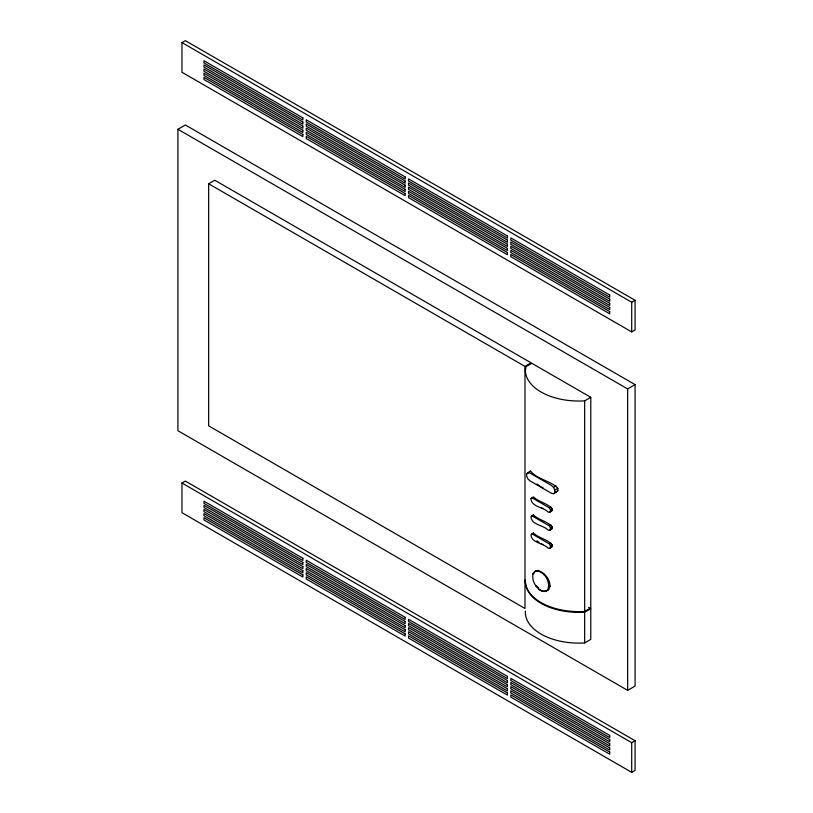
<?xml version="1.0" encoding="UTF-8"?>
<svg xmlns="http://www.w3.org/2000/svg" width="813" height="813" viewBox="0 0 813 813"><rect width="100%" height="100%" fill="white"/><g stroke="black" fill="none" stroke-linecap="round" stroke-linejoin="round"><path stroke-width="1.22" d="M532.972 573.907C531.621 580.939 535.98 588.46 542.383 591.407L546.224 591.153L548.745 589.415L550.076 586.143C549.883 579.1 544.71 572.596 538.023 570.431L534.659 571.509L532.972 573.907L534.192 573.206M545.462 591.6L547.718 590.004C550.889 582.464 545.147 572.667 537.393 570.797L534.659 571.509M534.903 571.956L535.543 571M530.493 471.083L526.661 473.837L526.661 476.245L527.881 478.908L529.873 480.798L551.509 493.298L553.501 493.694L556.112 492.19L557.84 490.656L557.84 488.247C550.523 480.524 537.606 479.802 530.493 471.083L526.661 473.837M532.759 515.625L533.379 514.893C538.745 520.147 547.434 521.194 552.139 526.814L552.139 528.501L551.041 529.507L549.527 530.381L548.135 530.106C543.663 525.056 531.092 524.974 531.001 516.631L533.379 514.893M532.759 533.663L533.379 532.932C538.745 538.186 547.434 539.232 552.139 544.852L552.139 546.539L551.041 547.545L549.527 548.419L548.135 548.145C543.663 543.094 531.092 543.013 531.001 534.68L533.379 532.932M531.001 498.593L533.379 496.855C538.745 502.109 547.434 503.156 552.139 508.775L552.139 510.462L551.041 511.468L549.527 512.342L548.135 512.068C543.663 507.017 531.092 506.936 531.001 498.593L532.759 497.586M553.501 493.694L557.84 490.656M549.527 512.342L552.139 510.462M549.527 530.381L552.139 528.501M549.527 548.419L552.139 546.539M181.98 42.601L185.354 40.65L635.085 300.292L635.085 329.966L631.701 331.917L181.98 72.276L181.98 42.601L631.701 302.243L635.085 300.292M177.915 129.277L185.354 124.989L635.085 384.63L635.085 686.06L627.646 690.359L177.915 430.707L177.915 129.277L627.646 388.929L635.085 384.63M208.656 183.779L214.784 180.242L531.123 362.872L524.995 366.409L208.656 183.779L208.656 425.849L524.995 608.49L524.995 366.409M181.98 483.034L185.354 481.083L635.085 740.724L635.085 770.399L631.701 772.35L181.98 512.708L181.98 483.034L631.701 742.676L635.085 740.724M525.676 369.254L525.676 366.805L531.804 363.269L590.777 397.323L590.777 607.89L584.659 611.427A53.506 30.894 0 0 1 525.401 579.578M525.676 366.805A53.506 30.894 0 0 0 584.659 400.86L590.777 397.323M527.881 472.587L529.873 472.993L551.509 485.483L553.501 487.383L556.112 485.869M554.73 492.454L554.73 490.046L557.84 488.247M531.865 497.729L549.527 507.922L551.041 507.048M550.381 511.479L550.381 509.781L552.139 508.775M531.865 515.767L549.527 525.96L551.041 525.086M550.381 529.517L550.381 527.83L552.139 526.814M531.865 533.806L549.527 543.999L551.041 543.125M550.381 547.556L550.381 545.869L552.139 544.852M537.393 570.797L538.023 570.431M543.999 574.608L544.629 574.242M546.722 578.47L547.606 577.962M535.919 586.092L536.692 585.645M548.409 582.819L549.629 582.118M539.009 589.455L542.871 591.122L546.224 591.153M548.765 586.905L550.076 586.143M547.718 590.004L548.745 589.415M525.401 580.36A53.506 30.894 0 0 0 584.659 612.209L590.777 608.673L590.777 639.394L584.659 642.931A53.506 30.894 0 0 1 525.401 611.081M541.031 486.855L543.125 487.861M541.031 507.576L543.125 508.582M541.031 543.653L543.125 544.659M588.592 607.413L590.777 608.673M536.946 484.03L540.015 486.144M536.946 540.828L538.989 542.241M537.393 586.529L538.795 588.287M553.501 487.383L554.73 490.046M549.527 507.922L550.381 509.781M549.527 525.96L550.381 527.83M549.527 543.999L550.381 545.869M631.701 302.243L631.701 331.917M631.701 742.676L631.701 772.35M627.646 388.929L627.646 690.359M584.659 400.86L584.659 611.427M584.659 612.209L584.659 642.931M302.863 117.865L203.951 60.762L203.951 62.947L302.863 120.05L302.863 117.865M405.148 176.919L306.247 119.816L306.247 122.001L405.148 179.104L405.148 176.919M507.434 235.973L408.533 178.87L408.533 181.055L507.434 238.158L507.434 235.973M609.72 295.028L510.818 237.924L510.818 240.109L609.72 297.212L609.72 295.028M302.863 122.001L203.951 64.898L203.951 67.083L302.863 124.186L302.863 122.001M405.148 181.055L306.247 123.952L306.247 126.137L405.148 183.24L405.148 181.055M507.434 240.109L408.533 183.006L408.533 185.191L507.434 242.294L507.434 240.109M609.72 299.164L510.818 242.061L510.818 244.246L609.72 301.349L609.72 299.164M302.863 126.137L203.951 69.034L203.951 71.219L302.863 128.322L302.863 126.137M405.148 185.191L306.247 128.088L306.247 130.273L405.148 187.376L405.148 185.191M507.434 244.246L408.533 187.142L408.533 189.327L507.434 246.43L507.434 244.246M609.72 303.3L510.818 246.197L510.818 248.382L609.72 305.485L609.72 303.3M302.863 130.273L203.951 73.17L203.951 75.365L302.863 132.468L302.863 130.273M405.148 189.327L306.247 132.224L306.247 134.419L405.148 191.522L405.148 189.327M507.434 248.382L408.533 191.289L408.533 193.474L507.434 250.577L507.434 248.382M609.72 307.446L510.818 250.343L510.818 252.528L609.72 309.631L609.72 307.446M302.863 134.419L203.951 77.316L203.951 79.501L302.863 136.604L302.863 134.419M405.148 193.474L306.247 136.371L306.247 138.556L405.148 195.659L405.148 193.474M507.434 252.528L408.533 195.425L408.533 197.61L507.434 254.713L507.434 252.528M609.72 311.582L510.818 254.479L510.818 256.664L609.72 313.767L609.72 311.582M302.863 558.287L203.951 501.184L203.951 503.369L302.863 560.472L302.863 558.287M405.148 617.341L306.247 560.238L306.247 562.423L405.148 619.526L405.148 617.341M507.434 676.396L408.533 619.293L408.533 621.478L507.434 678.581L507.434 676.396M609.72 735.45L510.818 678.347L510.818 680.532L609.72 737.635L609.72 735.45M302.863 562.423L203.951 505.32L203.951 507.515L302.863 564.618L302.863 562.423M405.148 621.478L306.247 564.374L306.247 566.57L405.148 623.673L405.148 621.478M507.434 680.532L408.533 623.439L408.533 625.624L507.434 682.727L507.434 680.532M609.72 739.596L510.818 682.493L510.818 684.678L609.72 741.781L609.72 739.596M302.863 566.57L203.951 509.466L203.951 511.651L302.863 568.754L302.863 566.57M405.148 625.624L306.247 568.521L306.247 570.706L405.148 627.809L405.148 625.624M507.434 684.678L408.533 627.575L408.533 629.76L507.434 686.863L507.434 684.678M609.72 743.732L510.818 686.629L510.818 688.814L609.72 745.917L609.72 743.732M302.863 570.706L203.951 513.603L203.951 515.788L302.863 572.891L302.863 570.706M405.148 629.76L306.247 572.657L306.247 574.842L405.148 631.945L405.148 629.76M507.434 688.814L408.533 631.711L408.533 633.896L507.434 690.999L507.434 688.814M609.72 747.869L510.818 690.765L510.818 692.95L609.72 750.053L609.72 747.869M302.863 574.842L203.951 517.739L203.951 519.924L302.863 577.027L302.863 574.842M405.148 633.896L306.247 576.793L306.247 578.978L405.148 636.081L405.148 633.896M507.434 692.95L408.533 635.847L408.533 638.032L507.434 695.135L507.434 692.95M609.72 752.005L510.818 694.902L510.818 697.097L609.72 754.19L609.72 752.005"/></g></svg>
